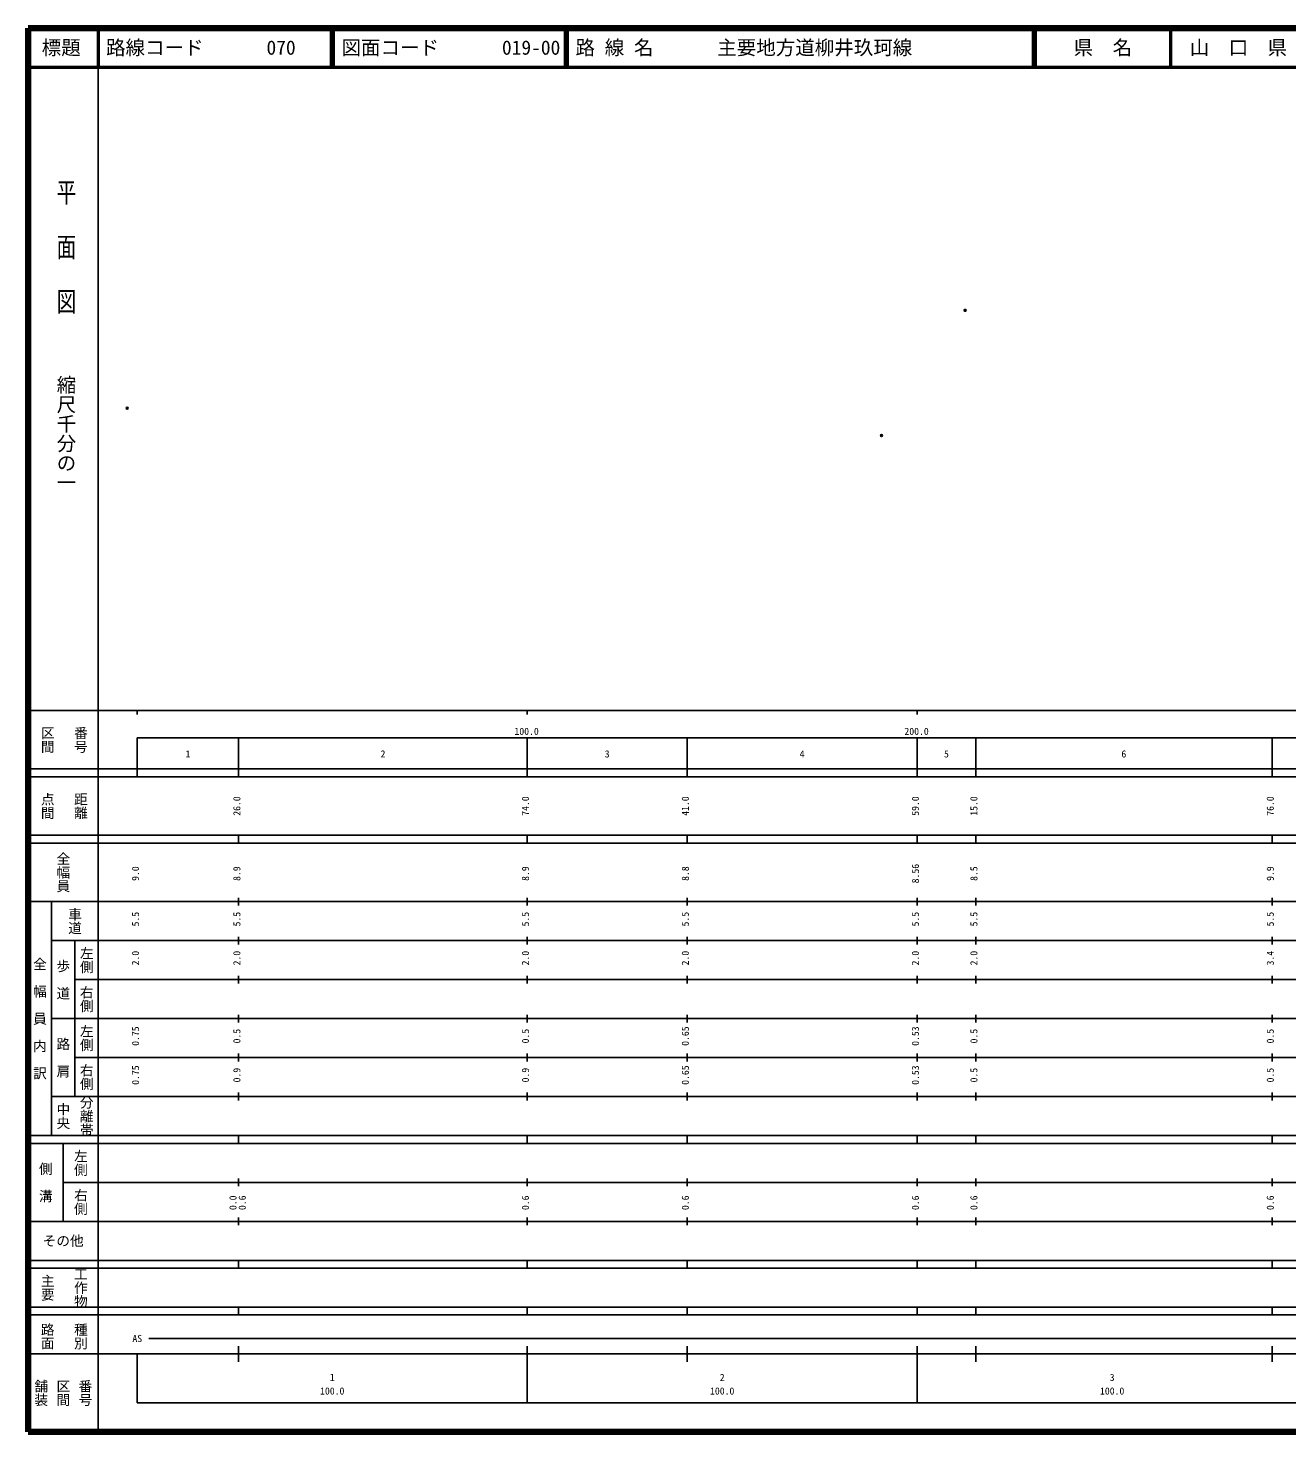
# Model space of a CAD drawing. Units: millimetres on the paper. Extents: x 40 to 680, y 20 to 380.
# Drawn here: x 40 to 362.8, y 20 to 380 of the extents above; entities that cross this region are included whole.
import ezdxf
from ezdxf.enums import TextEntityAlignment as Align

# ---------------------------------------------------------------- set-up
doc = ezdxf.new("R2010")
doc.units = ezdxf.units.MM
doc.header["$PDMODE"] = 32
doc.header["$PDSIZE"] = 0.5
doc.layers.add('M-OTRS', color=6, linetype='Continuous')
doc.layers.add('M-TTL-TXT', color=7, linetype='Continuous')
for name, color, linetype, lineweight in [('M-TTL', 2, 'Continuous', 140), ('M-TTL-BAND', 7, 'Continuous', 25), ('M-TTL-LINE', 7, 'Continuous', 50)]:
    doc.layers.add(name, color=color, linetype=linetype, lineweight=lineweight)
doc.styles.add('@ＭＳ ゴシック', font='')
doc.styles.add('ＭＳ ゴシック', font='')
doc.styles.get('@ＭＳ ゴシック').set_extended_font_data('@MS Gothic')
doc.styles.get('ＭＳ ゴシック').set_extended_font_data('MS Gothic')

msp = doc.modelspace()

# ---------------------------------------------------------------- linework, layer by layer
at = {"layer": 'M-OTRS'}
for p in [(280.288, 307.619), (65.425, 282.508), (258.849, 275.492)]:
    msp.add_point(p, dxfattribs=at)
at = {"layer": 'M-TTL'}
for p, q in [((40, 380), (40, 20)), ((680, 380), (40, 380)), ((40, 20), (680, 20))]:
    msp.add_line(p, q, dxfattribs=at)
at = {"layer": 'M-TTL-BAND'}
for p, q in [((58, 370), (58, 20)), ((40, 205), (579, 205)), ((68, 205), (68, 204)), ((168, 205), (168, 204)), ((268, 205), (268, 204)), ((68, 198), (579, 198)), ((68, 198), (68, 188)), ((94, 188), (94, 198)), ((168, 188), (168, 198)), ((209, 188), (209, 198)), ((268, 188), (268, 198)), ((283, 188), (283, 198)), ((359, 188), (359, 198)), ((40, 190), (579, 190)), ((40, 188), (579, 188)), ((40, 173), (579, 173)), ((94, 171), (94, 173)), ((168, 171), (168, 173)), ((209, 171), (209, 173)), ((268, 171), (268, 173)), ((283, 171), (283, 173)), ((359, 171), (359, 173)), ((40, 171), (579, 171)), ((40, 156), (579, 156)), ((46, 96), (46, 156)), ((94, 155), (94, 157)), ((168, 155), (168, 157)), ((209, 155), (209, 157)), ((268, 155), (268, 157)), ((283, 155), (283, 157)), ((359, 155), (359, 157)), ((46, 146), (579, 146)), ((52, 146), (52, 106)), ((94, 145), (94, 147)), ((168, 145), (168, 147)), ((209, 145), (209, 147)), ((268, 145), (268, 147)), ((283, 145), (283, 147)), ((359, 145), (359, 147)), ((94, 135), (94, 137)), ((168, 135), (168, 137)), ((209, 135), (209, 137)), ((268, 135), (268, 137)), ((283, 135), (283, 137)), ((359, 135), (359, 137)), ((52, 136), (579, 136)), ((46, 126), (579, 126)), ((94, 125), (94, 127)), ((168, 125), (168, 127)), ((209, 125), (209, 127)), ((268, 125), (268, 127)), ((283, 125), (283, 127)), ((359, 125), (359, 127)), ((52, 116), (579, 116)), ((94, 115), (94, 117)), ((168, 115), (168, 117)), ((209, 115), (209, 117)), ((268, 115), (268, 117)), ((283, 115), (283, 117)), ((359, 115), (359, 117)), ((46, 106), (579, 106)), ((94, 105), (94, 107)), ((168, 105), (168, 107)), ((209, 105), (209, 107)), ((268, 105), (268, 107)), ((283, 105), (283, 107)), ((359, 105), (359, 107)), ((40, 96), (579, 96)), ((40, 94), (579, 94)), ((49, 94), (49, 74)), ((94, 94), (94, 96)), ((168, 94), (168, 96)), ((209, 94), (209, 96)), ((268, 94), (268, 96)), ((283, 94), (283, 96)), ((359, 94), (359, 96)), ((49, 84), (579, 84)), ((94, 83), (94, 85)), ((168, 83), (168, 85)), ((209, 83), (209, 85)), ((268, 83), (268, 85)), ((283, 83), (283, 85)), ((359, 83), (359, 85)), ((40, 74), (579, 74)), ((94, 73), (94, 75)), ((168, 73), (168, 75)), ((209, 73), (209, 75)), ((268, 73), (268, 75)), ((283, 73), (283, 75)), ((359, 73), (359, 75)), ((40, 64), (579, 64)), ((40, 62), (579, 62)), ((94, 62), (94, 64)), ((168, 62), (168, 64)), ((209, 62), (209, 64)), ((268, 62), (268, 64)), ((283, 62), (283, 64)), ((359, 62), (359, 64)), ((40, 52), (579, 52)), ((94, 50), (94, 52)), ((168, 50), (168, 52)), ((209, 50), (209, 52)), ((268, 50), (268, 52)), ((283, 50), (283, 52)), ((359, 50), (359, 52)), ((40, 50), (579, 50)), ((71, 44), (509, 44)), ((40, 40), (579, 40)), ((68, 40), (68, 27.5)), ((94, 38), (94, 42)), ((168, 27.5), (168, 42)), ((209, 38), (209, 42)), ((268, 27.5), (268, 42)), ((283, 38), (283, 42)), ((359, 38), (359, 42)), ((68, 27.5), (579, 27.5))]:
    msp.add_line(p, q, dxfattribs=at)
at = {"layer": 'M-TTL-LINE'}
for p, q in [((58, 380), (58, 370)), ((117.75, 380), (117.75, 370)), ((118.25, 380), (118.25, 370)), ((177.75, 380), (177.75, 370)), ((178.25, 380), (178.25, 370)), ((297.75, 380), (297.75, 370)), ((298.25, 380), (298.25, 370)), ((333, 380), (333, 370)), ((40, 370), (680, 370))]:
    msp.add_line(p, q, dxfattribs=at)

# ---------------------------------------------------------------- texts
at = {"layer": 'M-TTL-BAND', "style": '@ＭＳ ゴシック', "width": 1.4}
msp.add_text('平  面  図', height=3.666, rotation=270, dxfattribs=at).set_placement((49.777, 306.475), align=Align.MIDDLE_RIGHT)
at = {"layer": 'M-TTL-BAND', "style": '@ＭＳ ゴシック'}
msp.add_text('縮尺千分の一', height=3.666, rotation=270, dxfattribs=at).set_placement((49.777, 261.03), align=Align.MIDDLE_RIGHT)
for s, p in [('区間', (45, 197.5)), ('番号', (53.5, 197.5)), ('点間', (45, 180.5)), ('距離', (53.5, 180.5)), ('全幅員', (49, 163.5)), ('車道', (52, 151)), ('左側', (55, 141)), ('全\u3000幅\u3000員\u3000内\u3000訳', (43, 126)), ('歩\u3000道', (49, 136)), ('右側', (55, 131)), ('左側', (55, 121)), ('路\u3000肩', (49, 116)), ('右側', (55, 111)), ('分離帯', (55, 101)), ('中央', (49, 101)), ('左側', (53.5, 89)), ('側\u3000溝', (44.5, 84)), ('右側', (53.5, 79)), ('工作物', (53.5, 57)), ('主要', (45, 57)), ('路面', (45, 44.5)), ('種別', (53.5, 44.5)), ('舗装', (43.333, 30)), ('区間', (49, 30)), ('番号', (54.667, 30))]:
    msp.add_text(s, height=2.566, rotation=270, dxfattribs=at).set_placement(p, align=Align.MIDDLE_CENTER)
at = {"layer": 'M-TTL-BAND', "style": 'ＭＳ ゴシック'}
for s, p in [('100.0', (167.844, 198.195)), ('200.0', (267.844, 198.195)), ('1', (81, 192.405)), ('2', (131, 192.405)), ('3', (188.5, 192.405)), ('4', (238.5, 192.405)), ('5', (275.5, 192.405)), ('6', (321, 192.405)), ('AS', (68, 42.5)), ('1', (118, 32.523)), ('2', (218, 32.523)), ('3', (318, 32.523)), ('100.0', (118, 29.033)), ('100.0', (218, 29.033)), ('100.0', (318, 29.033))]:
    msp.add_text(s, height=1.833, dxfattribs=at).set_placement(p, align=Align.BOTTOM_CENTER)
for s, p in [('26.0', (95, 180.5)), ('74.0', (169, 180.5)), ('41.0', (210, 180.5)), ('59.0', (269, 180.5)), ('15.0', (284, 180.5)), ('76.0', (360, 180.5)), ('9.0', (69, 163.174)), ('8.9', (95, 163.174)), ('8.9', (169, 163.174)), ('8.8', (210, 163.174)), ('8.56', (269, 163.174)), ('8.5', (284, 163.174)), ('9.9', (360, 163.174)), ('5.5', (69, 151.5)), ('5.5', (95, 151.5)), ('5.5', (169, 151.5)), ('5.5', (210, 151.5)), ('5.5', (269, 151.5)), ('5.5', (284, 151.5)), ('5.5', (360, 151.5)), ('2.0', (69, 141.5)), ('2.0', (95, 141.5)), ('2.0', (169, 141.5)), ('2.0', (210, 141.5)), ('2.0', (269, 141.5)), ('2.0', (284, 141.5)), ('3.4', (360, 141.5)), ('0.75', (69, 121.5)), ('0.5', (95, 121.5)), ('0.5', (169, 121.5)), ('0.65', (210, 121.5)), ('0.53', (269, 121.5)), ('0.5', (284, 121.5)), ('0.5', (360, 121.5)), ('0.75', (69, 111.5)), ('0.9', (95, 111.5)), ('0.9', (169, 111.5)), ('0.65', (210, 111.5)), ('0.53', (269, 111.5)), ('0.5', (284, 111.5)), ('0.5', (360, 111.5)), ('0.0', (94, 78.764)), ('0.6', (96.37, 78.764)), ('0.6', (169, 78.764)), ('0.6', (210, 78.764)), ('0.6', (269, 78.764)), ('0.6', (284, 78.764)), ('0.6', (360, 78.764))]:
    msp.add_text(s, height=1.833, rotation=90, dxfattribs=at).set_placement(p, align=Align.BOTTOM_CENTER)
msp.add_text('その他', height=2.566, dxfattribs=at).set_placement((49, 69), align=Align.MIDDLE_CENTER)
at = {"layer": 'M-TTL-TXT', "style": 'ＭＳ ゴシック'}
for s, p in [('標題', (48.5, 375)), ('県\u3000名', (315.625, 375)), ('山\u3000口\u3000県', (350.375, 375))]:
    msp.add_text(s, height=3.666, dxfattribs=at).set_placement(p, align=Align.MIDDLE_CENTER)
for s, p in [('路線コード', (60, 375)), ('070', (101.142, 375)), ('070', (101.142, 375)), ('070', (101.142, 375)), ('図面コード', (120.38, 375)), ('019-00', (161.521, 375)), ('路 線 名', (180.38, 375)), ('主要地方道柳井玖珂線', (216.734, 375))]:
    msp.add_text(s, height=3.666, dxfattribs=at).set_placement(p, align=Align.MIDDLE_LEFT)

doc.saveas('drawing.dxf')
